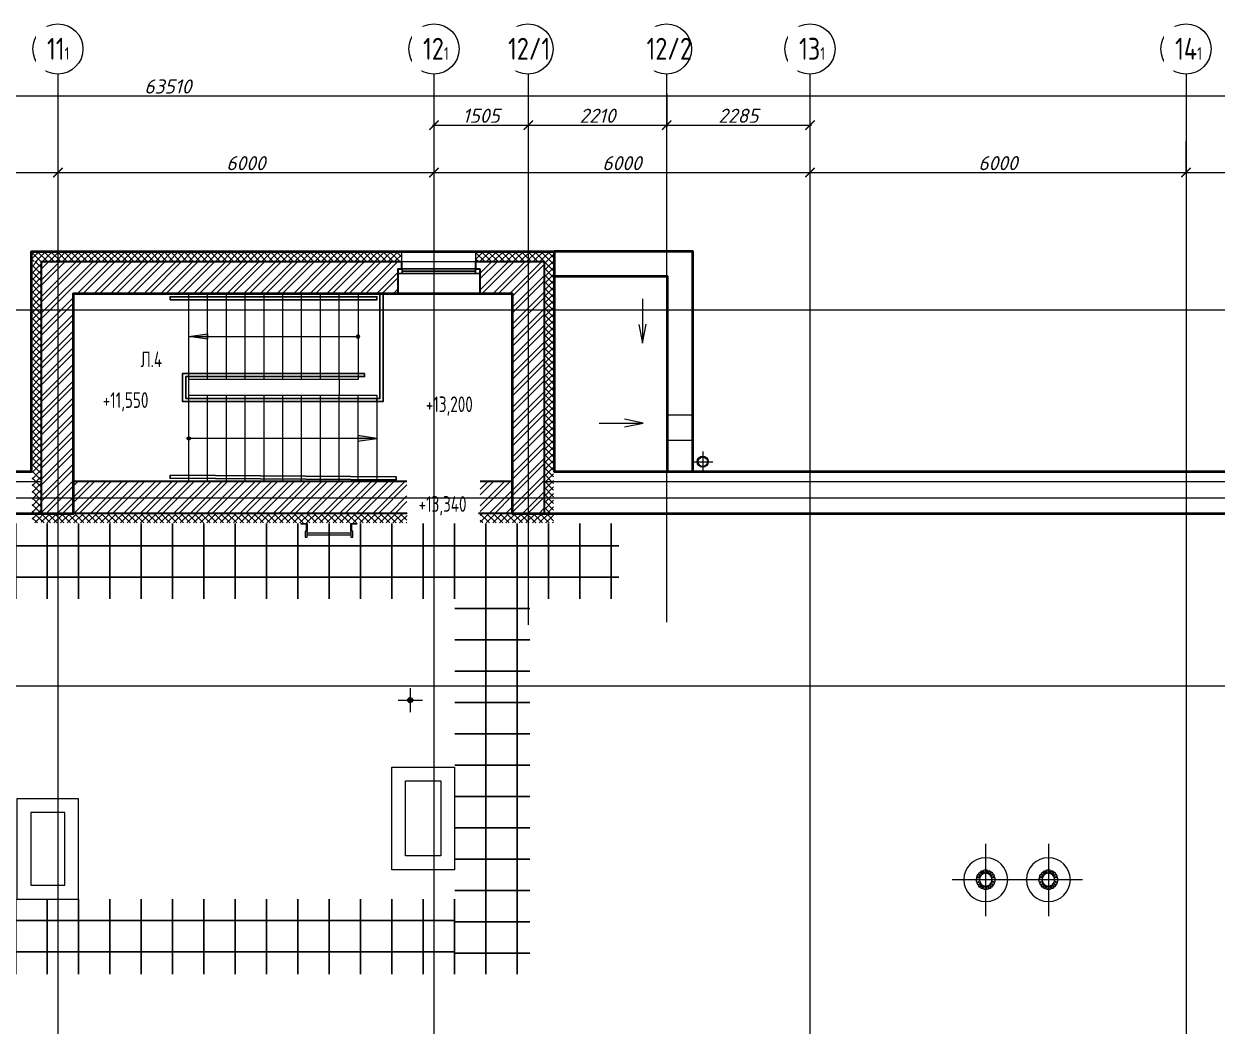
# Model space of a CAD drawing. Header units: millimetres. Extents: x -2 to 546, y 0 to 356.
# Drawn here: x 497.6 to 516.64, y 310.59 to 326.59 of the extents above; entities that cross this region are included whole.
import ezdxf
from ezdxf import colors
from ezdxf.entities.mleader import LeaderData, LeaderLine
from ezdxf.math import Vec2, Vec3

# ---------------------------------------------------------------- set-up
doc = ezdxf.new("R2010")
doc.units = ezdxf.units.MM
for name, pattern in [('ACAD_ISO02W100', [15, 12, -3]), ('CENTER', [2, 1.25, -0.25, 0.25, -0.25]), ('HIDDEN', [6, 4, -2])]:
    doc.linetypes.add(name, pattern=pattern)
for name, color, linetype, lineweight in [('!!!_АР_отделка', 92, 'Continuous', 13), ('18_АР_Водостоки', 7, 'Continuous', 18), ('_ВК-К1', 14, 'Continuous', 40), ('АР_Лестницы', 250, 'Continuous', 15), ('АР_Лестницы ограждение', 94, 'Continuous', 25), ('АР_Навесной фасад', 147, 'Continuous', 5), ('АР_Оси', 195, 'Continuous', 9), ('АР_Оси размеры', 164, 'Continuous', 9), ('АР_Отметки', 250, 'Continuous', 15), ('АР_Сущ Несущая стена', 216, 'Continuous', 30), ('АР_тонкая линия', 250, 'Continuous', 0), ('АР_Штриховка кирпич', 250, 'Continuous', 9), ('перекр 0.3', 181, 'Continuous', 30), ('Подвал', 250, 'Continuous', 30), ('пунктир', 251, 'Continuous', 13), ('Специальное оборудование', 7, 'Continuous', 9)]:
    doc.layers.add(name, color=color, linetype=linetype, lineweight=lineweight)
doc.layers.add('АР_Кровля дорожки', color=245, linetype='Continuous')
doc.layers.add('АР_новое окно', color=155, linetype='Continuous')
doc.styles.add('ISOCPEUR', font='isocpeur.ttf', dxfattribs={"width": 0.7})
doc.styles.add('ГОСТ 2.304', font='isocpeur.ttf', dxfattribs={"width": 0.7})
doc.styles.add('Мой', font='isocpeui.ttf')
doc.dimstyles.new('Размер в модели', dxfattribs={"dimscale": 0.5, "dimtxt": 0.45, "dimasz": 0.3, "dimexe": 0.05, "dimexo": 0.05, "dimgap": 0.07, "dimtad": 1, "dimdec": 0, "dimlfac": 1000, "dimzin": 1, "dimdsep": 46, "dimtxsty": 'Мой', "dimblk": 'ARCHTICK', "dimcen": 0, "dimdle": 0.05, "dimclrd": 7, "dimclre": 7, "dimclrt": 7, "dimadec": 7, "dimazin": 0, "dimtfac": 1, "dimtdec": 0, "dimtmove": 0, "dimatfit": 3, "dimfxl": 1, "dimfxlon": 1, "dimtolj": 1, "dimtzin": 9, "dimlwd": 13, "dimlwe": -1, "dimarcsym": 1})
pattern_1 = [(45, (279.5618, 191.4235), (-0.13258252, 0.13258252), []), (45, (279.65018, 191.4235), (-0.13258252, 0.13258252), [])]
pattern_2 = [(315, (146.65604, 191.4235), (0.053033009, 0.053033009), []), (45, (146.65604, 191.4235), (-0.053033009, 0.053033009), [])]
pattern_3 = [(90, (955.47023, 333.7557), (-0.5, 3e-17), []), (180, (955.47023, 333.7557), (0, -0.5), [])]

# ---------------------------------------------------------------- blocks, each defined once
blk = doc.blocks.new('_ArchTick')
at = {"color": 0, "linetype": 'ByBlock', "const_width": 0.15}
blk.add_lwpolyline([(-0.5, -0.5), (0.5, 0.5)], dxfattribs=at)
blk = doc.blocks.new('*D232')
at = {"layer": 'АР_Оси размеры', "color": 7, "ltscale": 100, "transparency": 16777216}
for p, q in [((495.142, 324.531), (495.142, 324.189)), ((498.142, 324.531), (498.142, 324.189))]:
    blk.add_line(p, q, dxfattribs=at)
at = {"layer": 'АР_Оси размеры', "color": 7, "lineweight": 13, "ltscale": 100, "transparency": 16777216}
blk.add_line((495.117, 324.214), (498.167, 324.214), dxfattribs=at)
at = {"layer": 'АР_Оси размеры', "color": 7, "linetype": 'ByBlock', "lineweight": 13, "transparency": 16777216, "xscale": 0.15, "yscale": 0.15, "zscale": 0.15, "rotation": 180}
blk.add_blockref('_ArchTick', (495.142, 324.214), dxfattribs=at)
at = {"layer": 'АР_Оси размеры', "color": 7, "linetype": 'ByBlock', "lineweight": 13, "transparency": 16777216, "xscale": 0.15, "yscale": 0.15, "zscale": 0.15}
blk.add_blockref('_ArchTick', (498.142, 324.214), dxfattribs=at)
at = {"layer": 'АР_Оси размеры', "color": 7, "transparency": 16777216, "insert": (496.642, 324.364), "char_height": 0.225, "attachment_point": 5, "style": 'Мой'}
blk.add_mtext('\\A1;3000', dxfattribs=at)
blk = doc.blocks.new('*D233')
at = {"layer": 'АР_Оси размеры', "color": 7, "ltscale": 100, "transparency": 16777216}
for p, q in [((498.142, 324.714), (498.142, 324.189)), ((504.142, 324.714), (504.142, 324.189))]:
    blk.add_line(p, q, dxfattribs=at)
at = {"layer": 'АР_Оси размеры', "color": 7, "lineweight": 13, "ltscale": 100, "transparency": 16777216}
blk.add_line((498.117, 324.214), (504.167, 324.214), dxfattribs=at)
at = {"layer": 'АР_Оси размеры', "color": 7, "linetype": 'ByBlock', "lineweight": 13, "transparency": 16777216, "xscale": 0.15, "yscale": 0.15, "zscale": 0.15, "rotation": 180}
blk.add_blockref('_ArchTick', (498.142, 324.214), dxfattribs=at)
at = {"layer": 'АР_Оси размеры', "color": 7, "linetype": 'ByBlock', "lineweight": 13, "transparency": 16777216, "xscale": 0.15, "yscale": 0.15, "zscale": 0.15}
blk.add_blockref('_ArchTick', (504.142, 324.214), dxfattribs=at)
at = {"layer": 'АР_Оси размеры', "color": 7, "transparency": 16777216, "insert": (501.142, 324.364), "char_height": 0.225, "attachment_point": 5, "style": 'Мой'}
blk.add_mtext('\\A1;6000', dxfattribs=at)
blk = doc.blocks.new('*D234')
at = {"layer": 'АР_Оси размеры', "color": 7, "ltscale": 100, "transparency": 16777216}
for p, q in [((504.142, 324.65), (504.142, 324.189)), ((510.142, 324.714), (510.142, 324.189))]:
    blk.add_line(p, q, dxfattribs=at)
at = {"layer": 'АР_Оси размеры', "color": 7, "lineweight": 13, "ltscale": 100, "transparency": 16777216}
blk.add_line((504.117, 324.214), (510.167, 324.214), dxfattribs=at)
at = {"layer": 'АР_Оси размеры', "color": 7, "linetype": 'ByBlock', "lineweight": 13, "transparency": 16777216, "xscale": 0.15, "yscale": 0.15, "zscale": 0.15, "rotation": 180}
blk.add_blockref('_ArchTick', (504.142, 324.214), dxfattribs=at)
at = {"layer": 'АР_Оси размеры', "color": 7, "linetype": 'ByBlock', "lineweight": 13, "transparency": 16777216, "xscale": 0.15, "yscale": 0.15, "zscale": 0.15}
blk.add_blockref('_ArchTick', (510.142, 324.214), dxfattribs=at)
at = {"layer": 'АР_Оси размеры', "color": 7, "transparency": 16777216, "insert": (507.142, 324.364), "char_height": 0.225, "attachment_point": 5, "style": 'Мой'}
blk.add_mtext('\\A1;6000', dxfattribs=at)
blk = doc.blocks.new('*D235')
at = {"layer": 'АР_Оси размеры', "color": 7, "ltscale": 100, "transparency": 16777216}
for p, q in [((510.142, 324.714), (510.142, 324.189)), ((516.142, 324.714), (516.142, 324.189))]:
    blk.add_line(p, q, dxfattribs=at)
at = {"layer": 'АР_Оси размеры', "color": 7, "lineweight": 13, "ltscale": 100, "transparency": 16777216}
blk.add_line((510.117, 324.214), (516.167, 324.214), dxfattribs=at)
at = {"layer": 'АР_Оси размеры', "color": 7, "linetype": 'ByBlock', "lineweight": 13, "transparency": 16777216, "xscale": 0.15, "yscale": 0.15, "zscale": 0.15, "rotation": 180}
blk.add_blockref('_ArchTick', (510.142, 324.214), dxfattribs=at)
at = {"layer": 'АР_Оси размеры', "color": 7, "linetype": 'ByBlock', "lineweight": 13, "transparency": 16777216, "xscale": 0.15, "yscale": 0.15, "zscale": 0.15}
blk.add_blockref('_ArchTick', (516.142, 324.214), dxfattribs=at)
at = {"layer": 'АР_Оси размеры', "color": 7, "transparency": 16777216, "insert": (513.142, 324.364), "char_height": 0.225, "attachment_point": 5, "style": 'Мой'}
blk.add_mtext('\\A1;6000', dxfattribs=at)
blk = doc.blocks.new('*D236')
at = {"layer": 'АР_Оси размеры', "color": 7, "ltscale": 100, "transparency": 16777216}
for p, q in [((516.142, 324.714), (516.142, 324.189)), ((522.142, 324.691), (522.142, 324.189))]:
    blk.add_line(p, q, dxfattribs=at)
at = {"layer": 'АР_Оси размеры', "color": 7, "lineweight": 13, "ltscale": 100, "transparency": 16777216}
blk.add_line((516.117, 324.214), (522.167, 324.214), dxfattribs=at)
at = {"layer": 'АР_Оси размеры', "color": 7, "linetype": 'ByBlock', "lineweight": 13, "transparency": 16777216, "xscale": 0.15, "yscale": 0.15, "zscale": 0.15, "rotation": 180}
blk.add_blockref('_ArchTick', (516.142, 324.214), dxfattribs=at)
at = {"layer": 'АР_Оси размеры', "color": 7, "linetype": 'ByBlock', "lineweight": 13, "transparency": 16777216, "xscale": 0.15, "yscale": 0.15, "zscale": 0.15}
blk.add_blockref('_ArchTick', (522.142, 324.214), dxfattribs=at)
at = {"layer": 'АР_Оси размеры', "color": 7, "transparency": 16777216, "insert": (519.142, 324.364), "char_height": 0.225, "attachment_point": 5, "style": 'Мой'}
blk.add_mtext('\\A1;6000', dxfattribs=at)
blk = doc.blocks.new('*D239')
at = {"layer": 'АР_Оси размеры', "color": 7, "lineweight": 13, "ltscale": 100, "transparency": 16777216}
blk.add_line((504.117, 324.97), (505.672, 324.97), dxfattribs=at)
at = {"layer": 'АР_Оси размеры', "color": 7, "ltscale": 100, "transparency": 16777216}
for p, q in [((504.142, 324.97), (504.142, 324.945)), ((505.647, 324.97), (505.647, 324.945))]:
    blk.add_line(p, q, dxfattribs=at)
at = {"layer": 'АР_Оси размеры', "color": 7, "linetype": 'ByBlock', "lineweight": 13, "transparency": 16777216, "xscale": 0.15, "yscale": 0.15, "zscale": 0.15, "rotation": 180}
blk.add_blockref('_ArchTick', (504.142, 324.97), dxfattribs=at)
at = {"layer": 'АР_Оси размеры', "color": 7, "linetype": 'ByBlock', "lineweight": 13, "transparency": 16777216, "xscale": 0.15, "yscale": 0.15, "zscale": 0.15}
blk.add_blockref('_ArchTick', (505.647, 324.97), dxfattribs=at)
at = {"layer": 'АР_Оси размеры', "color": 7, "transparency": 16777216, "insert": (504.895, 325.12), "char_height": 0.225, "attachment_point": 5, "style": 'Мой'}
blk.add_mtext('\\A1;1505', dxfattribs=at)
blk = doc.blocks.new('*D240')
at = {"layer": 'АР_Оси размеры', "color": 7, "ltscale": 100, "transparency": 16777216}
for p, q in [((507.857, 325.47), (507.857, 324.945)), ((505.647, 324.97), (505.647, 324.945))]:
    blk.add_line(p, q, dxfattribs=at)
at = {"layer": 'АР_Оси размеры', "color": 7, "lineweight": 13, "ltscale": 100, "transparency": 16777216}
blk.add_line((505.622, 324.97), (507.882, 324.97), dxfattribs=at)
at = {"layer": 'АР_Оси размеры', "color": 7, "linetype": 'ByBlock', "lineweight": 13, "transparency": 16777216, "xscale": 0.15, "yscale": 0.15, "zscale": 0.15, "rotation": 180}
blk.add_blockref('_ArchTick', (505.647, 324.97), dxfattribs=at)
at = {"layer": 'АР_Оси размеры', "color": 7, "linetype": 'ByBlock', "lineweight": 13, "transparency": 16777216, "xscale": 0.15, "yscale": 0.15, "zscale": 0.15}
blk.add_blockref('_ArchTick', (507.857, 324.97), dxfattribs=at)
at = {"layer": 'АР_Оси размеры', "color": 7, "transparency": 16777216, "insert": (506.752, 325.12), "char_height": 0.225, "attachment_point": 5, "style": 'Мой'}
blk.add_mtext('\\A1;2210', dxfattribs=at)
blk = doc.blocks.new('*D241')
at = {"layer": 'АР_Оси размеры', "color": 7, "ltscale": 100, "transparency": 16777216}
for p, q in [((507.857, 325.47), (507.857, 324.945)), ((510.142, 325.303), (510.142, 324.945))]:
    blk.add_line(p, q, dxfattribs=at)
at = {"layer": 'АР_Оси размеры', "color": 7, "lineweight": 13, "ltscale": 100, "transparency": 16777216}
blk.add_line((507.832, 324.97), (510.167, 324.97), dxfattribs=at)
at = {"layer": 'АР_Оси размеры', "color": 7, "linetype": 'ByBlock', "lineweight": 13, "transparency": 16777216, "xscale": 0.15, "yscale": 0.15, "zscale": 0.15, "rotation": 180}
blk.add_blockref('_ArchTick', (507.857, 324.97), dxfattribs=at)
at = {"layer": 'АР_Оси размеры', "color": 7, "linetype": 'ByBlock', "lineweight": 13, "transparency": 16777216, "xscale": 0.15, "yscale": 0.15, "zscale": 0.15}
blk.add_blockref('_ArchTick', (510.142, 324.97), dxfattribs=at)
at = {"layer": 'АР_Оси размеры', "color": 7, "transparency": 16777216, "insert": (509, 325.12), "char_height": 0.225, "attachment_point": 5, "style": 'Мой'}
blk.add_mtext('\\A1;2285', dxfattribs=at)
blk = doc.blocks.new('*D243')
at = {"layer": 'АР_Оси размеры', "color": 7, "lineweight": 13, "ltscale": 100, "transparency": 16777216}
blk.add_line((468.117, 325.437), (531.677, 325.437), dxfattribs=at)
at = {"layer": 'АР_Оси размеры', "color": 7, "ltscale": 100, "transparency": 16777216}
for p, q in [((468.142, 325.462), (468.142, 325.462)), ((531.652, 325.462), (531.652, 325.462))]:
    blk.add_line(p, q, dxfattribs=at)
at = {"layer": 'АР_Оси размеры', "color": 7, "linetype": 'ByBlock', "lineweight": 13, "transparency": 16777216, "xscale": 0.15, "yscale": 0.15, "zscale": 0.15, "rotation": 180}
blk.add_blockref('_ArchTick', (468.142, 325.437), dxfattribs=at)
at = {"layer": 'АР_Оси размеры', "color": 7, "linetype": 'ByBlock', "lineweight": 13, "transparency": 16777216, "xscale": 0.15, "yscale": 0.15, "zscale": 0.15}
blk.add_blockref('_ArchTick', (531.652, 325.437), dxfattribs=at)
at = {"layer": 'АР_Оси размеры', "color": 7, "transparency": 16777216, "insert": (499.897, 325.587), "char_height": 0.225, "attachment_point": 5, "style": 'Мой'}
blk.add_mtext('\\A1;63510', dxfattribs=at)
blk = doc.blocks.new('*D399')
at = {"layer": 'АР_Оси размеры', "color": 7, "ltscale": 100, "transparency": 16777216}
for p, q in [((504.142, 324.65), (504.142, 324.189)), ((510.142, 324.714), (510.142, 324.189))]:
    blk.add_line(p, q, dxfattribs=at)
at = {"layer": 'АР_Оси размеры', "color": 7, "lineweight": 13, "ltscale": 100, "transparency": 16777216}
blk.add_line((504.117, 324.214), (510.167, 324.214), dxfattribs=at)
at = {"layer": 'АР_Оси размеры', "color": 7, "linetype": 'ByBlock', "lineweight": 13, "transparency": 16777216, "xscale": 0.15, "yscale": 0.15, "zscale": 0.15, "rotation": 180}
blk.add_blockref('_ArchTick', (504.142, 324.214), dxfattribs=at)
at = {"layer": 'АР_Оси размеры', "color": 7, "linetype": 'ByBlock', "lineweight": 13, "transparency": 16777216, "xscale": 0.15, "yscale": 0.15, "zscale": 0.15}
blk.add_blockref('_ArchTick', (510.142, 324.214), dxfattribs=at)
at = {"layer": 'АР_Оси размеры', "color": 7, "transparency": 16777216, "insert": (507.142, 324.364), "char_height": 0.225, "attachment_point": 5, "style": 'Мой'}
blk.add_mtext('\\A1;6000', dxfattribs=at)
blk = doc.blocks.new('*D400')
at = {"layer": 'АР_Оси размеры', "color": 7, "ltscale": 100, "transparency": 16777216}
for p, q in [((510.142, 324.714), (510.142, 324.189)), ((516.142, 324.714), (516.142, 324.189))]:
    blk.add_line(p, q, dxfattribs=at)
at = {"layer": 'АР_Оси размеры', "color": 7, "lineweight": 13, "ltscale": 100, "transparency": 16777216}
blk.add_line((510.117, 324.214), (516.167, 324.214), dxfattribs=at)
at = {"layer": 'АР_Оси размеры', "color": 7, "linetype": 'ByBlock', "lineweight": 13, "transparency": 16777216, "xscale": 0.15, "yscale": 0.15, "zscale": 0.15, "rotation": 180}
blk.add_blockref('_ArchTick', (510.142, 324.214), dxfattribs=at)
at = {"layer": 'АР_Оси размеры', "color": 7, "linetype": 'ByBlock', "lineweight": 13, "transparency": 16777216, "xscale": 0.15, "yscale": 0.15, "zscale": 0.15}
blk.add_blockref('_ArchTick', (516.142, 324.214), dxfattribs=at)
at = {"layer": 'АР_Оси размеры', "color": 7, "transparency": 16777216, "insert": (513.142, 324.364), "char_height": 0.225, "attachment_point": 5, "style": 'Мой'}
blk.add_mtext('\\A1;6000', dxfattribs=at)
blk = doc.blocks.new('*U9')
h = blk.add_hatch(color=256)
h.dxf.hatch_style = 1
edge = h.paths.add_edge_path()
edge.add_arc((0, 0), 27.6, 359.64, 719.64)
h = blk.add_hatch(color=256)
h.dxf.hatch_style = 1
h.paths.add_polyline_path([(2400, -44), (2400, 44), (2700, 0)])
blk.add_line((2700, 0), (0, 0))
blk.add_lwpolyline([(2400, 44), (2400, -44), (2700, 0), (2400, 44)])
blk.add_circle((0, 0), 27.6)
blk = doc.blocks.new('*U129')
h = blk.add_hatch(color=256)
h.dxf.hatch_style = 1
edge = h.paths.add_edge_path()
edge.add_arc((0, 0), 27.6, 359.64, 719.64)
h = blk.add_hatch(color=256)
h.dxf.hatch_style = 1
h.paths.add_polyline_path([(2698, -44), (2698, 44), (2998, 0)])
blk.add_line((2998, 0), (0, 0))
blk.add_lwpolyline([(2698, 44), (2698, -44), (2998, 0), (2698, 44)])
blk.add_circle((0, 0), 27.6)
blk = doc.blocks.new('_DotSmall')
at = {"color": 0, "linetype": 'ByBlock', "const_width": 0.5}
blk.add_lwpolyline([(-0.0625, 0, 1), (0.0625, 0, 1)], format="xyb", close=True, dxfattribs=at)
blk = doc.blocks.new('A$C1f3596d3')
at = {"layer": 'АР_тонкая линия', "ltscale": 100}
for p, q in [((-705, -134), (0, -134)), ((0, -134), (-301, -72)), ((-298, -190), (0, -134))]:
    blk.add_line(p, q, dxfattribs=at)
blk = doc.blocks.new('A$C28161c4d')
at = {"layer": 'АР_тонкая линия', "ltscale": 100}
for p, q in [((538, 158), (237, 221)), ((-167, 158), (538, 158)), ((240, 98), (538, 158))]:
    blk.add_line(p, q, dxfattribs=at)
blk = doc.blocks.new('A$Cbcf6c787')
at = {"layer": '18_АР_Водостоки'}
for p, q in [((-162, 0), (162, 0)), ((0, 162), (0, -162))]:
    blk.add_line(p, q, dxfattribs=at)
for radius in [88.3, 75]:
    blk.add_circle((0, 0), radius, dxfattribs=at)
blk = doc.blocks.new('LADDER_12760 - LADDER_12760-5164013-3_1 этаж')
at = {"layer": 'Специальное оборудование'}
for p, q in [((25, 95), (-50, 95)), ((-50, 95), (-50, 88)), ((-50, 88), (18, 88)), ((0, 0), (25, 0)), ((0, -76.2), (0, 0)), ((18, 88), (18, 0)), ((25, 0), (25, 95)), ((25, 0), (25, -76.2)), ((575, 95), (575, 0)), ((650, 95), (575, 95)), ((575, 0), (600, 0)), ((575, -76.2), (575, 0)), ((582, 0), (582, 88)), ((582, 88), (650, 88)), ((600, 0), (600, -76.2)), ((650, 88), (650, 95)), ((25, -76.2), (0, -76.2)), ((25, -25.4), (575, -25.4)), ((575, -45.4), (25, -45.4)), ((600, -76.2), (575, -76.2))]:
    blk.add_line(p, q, dxfattribs=at)
blk = doc.blocks.new('*U32')
at = {"layer": 'АР_новое окно', "lineweight": 20}
for p, q in [((0, 1310), (-70, 1310)), ((0, 0), (-70, 0))]:
    blk.add_line(p, q, dxfattribs=at)
at = {"layer": 'АР_новое окно'}
for p, q in [((-70, 1310), (-70, 0)), ((-70, 0), (-70, 1310)), ((0, 1240), (-70, 1240)), ((-35, 1240), (-35, 70)), ((0, 1310), (0, 0)), ((0, 70), (-70, 70))]:
    blk.add_line(p, q, dxfattribs=at)
blk = doc.blocks.new('A$C357e6c43')
at = {"layer": 'перекр 0.3', "color": 3, "lineweight": 18, "flags": 128}
for points in [[(-152, 9), (-132, 9), (-112, 9)], [(-108, 31), (-127, 37), (-146, 44)], [(-142, 56), (-123, 49), (-104, 43)], [(-93, 63), (-109, 74), (-126, 86)], [(-118, 96), (-102, 85), (-86, 73)], [(-70, 88), (-82, 104), (-93, 120)], [(-83, 128), (-71, 112), (-59, 95)], [(-40, 105), (-46, 124), (-52, 143)], [(-40, 147), (-34, 128), (-28, 109)], [(-6, 112), (-6, 132), (-6, 152)], [(6, 152), (6, 132), (6, 112)], [(28, 109), (34, 128), (40, 147)], [(52, 143), (46, 124), (40, 105)], [(59, 95), (71, 112), (83, 128)], [(93, 120), (82, 104), (70, 88)], [(86, 73), (102, 85), (118, 96)], [(126, 86), (109, 74), (93, 63)], [(104, 43), (123, 49), (142, 56)], [(146, 44), (127, 37), (108, 31)], [(112, 9), (132, 9), (152, 9)], [(-112, -4), (-132, -4), (-152, -4)], [(-147, -38), (-128, -32), (-109, -26)], [(-106, -38), (-125, -44), (-144, -51)], [(-128, -82), (-112, -71), (-96, -59)], [(-88, -69), (-105, -81), (-121, -93)], [(-96, -118), (-84, -102), (-72, -86)], [(-62, -94), (-74, -110), (-86, -126)], [(-54, -143), (-48, -124), (-42, -104)], [(-29, -108), (-36, -128), (-42, -147)], [(-6, -152), (-6, -132), (-6, -112)], [(6, -112), (6, -132), (6, -152)], [(42, -147), (36, -128), (29, -108)], [(42, -104), (48, -124), (54, -143)], [(86, -126), (74, -110), (62, -94)], [(72, -86), (84, -102), (96, -118)], [(121, -93), (105, -81), (88, -69)], [(96, -59), (112, -71), (128, -82)], [(144, -51), (125, -44), (106, -38)], [(109, -26), (128, -32), (147, -38)], [(152, -4), (132, -4), (112, -4)]]:
    blk.add_lwpolyline(points, dxfattribs=at)
at = {"layer": 'перекр 0.3', "color": 3, "lineweight": 18}
for radius, start, end in [(350, 0, 180), (350, 180, 0), (152, 163.3962, 176.5684), (152, 145.5443, 158.6195), (152, 127.775, 140.7677), (112, 175.3454, 180), (112, 180, 181.8238), (112, 157.4148, 163.893), (102, 0, 180), (102, 180, 0), (112, 139.6161, 146.0938), (152, 110.0657, 122.9987), (112, 121.9295, 128.4067), (152, 92.388, 105.2896), (112, 104.3243, 110.801), (112, 86.7618, 93.2382), (152, 74.7104, 87.612), (112, 69.199, 75.6757), (152, 57.0013, 69.9343), (112, 51.5933, 58.0705), (112, 33.9062, 40.3839), (152, 39.2323, 52.225), (112, 16.107, 22.5852), (112, 0, 4.6546), (112, 358.1762, 0), (152, 21.3805, 34.4557), (152, 3.4316, 16.6038), (152, 181.3452, 194.6195), (152, 199.3962, 212.7677), (152, 217.5443, 230.9987), (112, 193.4148, 199.893), (112, 211.6161, 218.0938), (152, 235.775, 249.2896), (112, 229.9295, 236.4067), (112, 248.3243, 254.801), (152, 254.0657, 267.612), (112, 266.7618, 273.2382), (152, 272.388, 285.9343), (112, 285.199, 291.6757), (152, 290.7104, 304.225), (112, 303.5933, 310.0705), (112, 321.9062, 328.3839), (152, 309.0013, 322.4557), (112, 340.107, 346.5852), (152, 327.2323, 340.6038), (152, 345.3805, 358.6548)]:
    blk.add_arc((0, 0), radius, start, end, dxfattribs=at)
blk = doc.blocks.new('A$C8cebf7a6')
at = {"layer": 'АР_тонкая линия', "ltscale": 500}
for p in [(25453, 25919), (26453, 25919)]:
    blk.add_blockref('A$C357e6c43', p, dxfattribs=at)
blk = doc.blocks.new('A$C8068bb3d')
at = {"layer": 'АР_Оси', "linetype": 'CENTER', "ltscale": 1000}
for p, q in [((0, -576), (0, 576)), ((537, 0), (-537, 0))]:
    blk.add_line(p, q, dxfattribs=at)
blk = doc.blocks.new('A$C6552fe61')
at = {"layer": '_ВК-К1', "color": 18, "lineweight": 9, "ltscale": 100, "true_color": 0x000000}
for p, q in [((0, 192), (0, -192)), ((-195, 0), (195, 0))]:
    blk.add_line(p, q, dxfattribs=at)
blk = doc.blocks.new('прпр')
at = {"layer": '!!!_АР_отделка', "true_color": 0x000000}
h = blk.add_hatch(dxfattribs=at)
h.set_pattern_fill('ANSI37', color=18, scale=0.6, angle=270)
h.set_pattern_definition([(315, (-935698.32728, 8363705.61168), (0.053033008589, 0.053033008589), []), (45, (-935698.32728, 8363705.61168), (-0.053033008589, 0.053033008589), [])])
h.paths.add_polyline_path([(497.73, 322.9452), (503.6308, 322.9497), (503.6308, 322.7987), (497.73, 322.7942)])
h = blk.add_hatch(dxfattribs=at)
h.set_pattern_fill('ANSI37', color=18, scale=0.6, angle=270)
h.set_pattern_definition([(315, (-935690.44623, 8363705.450635), (0.053033008589, 0.053033008589), []), (45, (-935690.44623, 8363705.450635), (-0.053033008589, 0.053033008589), [])])
h.paths.add_polyline_path([(506.0521, 322.9452), (506.0521, 318.774), (505.9021, 318.774), (505.9021, 322.7931), (504.8108, 322.7931), (504.8108, 322.9452)])
h = blk.add_hatch(dxfattribs=at)
h.set_pattern_fill('ANSI37', color=18, scale=0.6, angle=270)
h.set_pattern_definition([(315, (-935698.62728, 8363705.61168), (0.053033008589, 0.053033008589), []), (45, (-935698.62728, 8363705.61168), (-0.053033008589, 0.053033008589), [])])
h.paths.add_polyline_path([(497.8811, 322.7949), (497.8811, 318.6231), (497.73, 318.6231), (497.73, 322.7949)])
h = blk.add_hatch(dxfattribs=at)
h.set_pattern_fill('ANSI37', color=18, scale=0.6, angle=270)
h.set_pattern_definition(pattern_2)
h.paths.add_polyline_path([(497.8775, 318.6231), (497.8788, 318.7742), (503.7127, 318.7742), (503.7115, 318.6231)])
h = blk.add_hatch(dxfattribs=at)
h.set_pattern_fill('ANSI37', color=18, scale=0.6, angle=270)
h.set_pattern_definition(pattern_2)
h.paths.add_polyline_path([(504.8794, 318.6231), (504.8794, 318.7742), (506.0521, 318.7742), (506.0521, 318.6231)])
at = {"layer": 'АР_Кровля дорожки', "ltscale": 120, "true_color": 0x636466}
h = blk.add_hatch(dxfattribs=at)
h.set_pattern_fill('ANSI37', color=251, scale=4, angle=45, double=1)
h.set_pattern_definition(pattern_3)
h.paths.add_polyline_path([(496.84, 317.4115), (496.8413, 318.6131), (507.0942, 318.6131), (507.0929, 317.4115)])
h = blk.add_hatch(dxfattribs=at)
h.set_pattern_fill('ANSI37', color=251, scale=4, angle=45, double=1)
h.set_pattern_definition(pattern_3)
h.paths.add_polyline_path([(505.6707, 311.4247), (504.473, 311.425), (504.473, 317.5767), (505.6707, 317.5763)])
h = blk.add_hatch(dxfattribs=at)
h.set_pattern_fill('ANSI37', color=251, scale=4, angle=45, double=1)
h.set_pattern_definition([(90, (955.47023, 333.7764), (-0.5, 3e-17), []), (180, (955.47023, 333.7764), (0, -0.5), [])])
h.paths.add_polyline_path([(490.755, 311.4242), (490.7554, 312.6219), (504.4732, 312.6219), (504.4729, 311.4242)])
at = {"layer": 'АР_Штриховка кирпич', "ltscale": 100}
h = blk.add_hatch(dxfattribs=at)
h.set_pattern_fill('ANSI32', color=256, scale=0.5)
h.set_pattern_definition(pattern_1)
h.paths.add_polyline_path([(503.5661, 322.7942), (497.8811, 322.7942), (497.8811, 318.7742), (503.7121, 318.7742), (503.7121, 319.2842), (504.8794, 319.2842), (504.8794, 318.7742), (505.3909, 318.7742), (505.3911, 319.2842), (498.3911, 319.2842), (498.3911, 322.2842), (503.5661, 322.2842)])
h = blk.add_hatch(dxfattribs=at)
h.set_pattern_fill('ANSI32', color=256, scale=0.5)
h.set_pattern_definition(pattern_1)
h.paths.add_polyline_path([(505.3911, 318.7742), (505.3911, 322.2842), (504.8758, 322.2842), (504.8758, 322.7942), (505.9011, 322.7942), (505.9011, 318.7742)])
at = {"layer": '_ВК-К1', "color": 18, "lineweight": 9, "ltscale": 100, "true_color": 0x000000}
for p, q in [((503.765, 315.9079), (503.765, 315.6829)), ((503.6631, 315.7954), (503.867, 315.7954))]:
    blk.add_line(p, q, dxfattribs=at)
at = {"layer": '_ВК-К1', "color": 18, "lineweight": 40, "ltscale": 100, "true_color": 0x000000}
blk.add_circle((503.765, 315.7954), 0.03, dxfattribs=at)
at = {"layer": 'АР_Лестницы', "color": 18, "ltscale": 100, "true_color": 0x000000}
for p, q in [((500.5311, 320.9092), (500.5311, 322.2842)), ((500.8311, 320.9092), (500.8311, 322.2842)), ((501.1311, 320.9092), (501.1311, 322.2842)), ((501.4311, 320.9092), (501.4311, 322.2842)), ((501.7311, 320.9092), (501.7311, 322.2842)), ((502.0311, 320.9092), (502.0311, 322.2842)), ((502.3311, 320.9092), (502.3311, 322.2842)), ((502.6311, 320.9092), (502.6311, 322.2842)), ((500.2311, 320.5342), (500.2311, 321.0342)), ((502.6311, 320.9092), (502.6311, 320.6592)), ((500.5311, 319.2842), (500.5311, 320.6592)), ((500.8311, 319.2842), (500.8311, 320.6592)), ((501.1311, 319.2842), (501.1311, 320.6592)), ((501.4311, 319.2842), (501.4311, 320.6592)), ((501.7311, 319.2842), (501.7311, 320.6592)), ((502.0311, 319.2842), (502.0311, 320.6592)), ((502.3311, 319.2842), (502.3311, 320.6592)), ((502.6311, 319.2842), (502.6311, 320.6592)), ((502.9311, 320.5342), (502.9311, 320.6592)), ((502.9311, 319.2842), (502.9311, 320.5342))]:
    blk.add_line(p, q, dxfattribs=at)
at = {"layer": 'АР_Лестницы', "ltscale": 100}
blk.add_lwpolyline([(500.2311, 322.2842), (502.9311, 322.2842), (502.9311, 320.9092), (500.2311, 320.9092)], close=True, dxfattribs=at)
at = {"layer": 'АР_Лестницы', "color": 18, "ltscale": 100, "true_color": 0x000000}
for points in [[(500.2311, 322.2842), (502.9311, 322.2842), (502.9311, 320.9092), (500.2311, 320.9092)], [(500.2311, 320.6592), (503.2311, 320.6592), (503.2311, 319.2842), (500.2311, 319.2842)]]:
    blk.add_lwpolyline(points, close=True, dxfattribs=at)
at = {"layer": 'АР_Лестницы ограждение', "color": 18, "ltscale": 100, "true_color": 0x000000}
for points in [[(499.9324, 322.1842), (503.2311, 322.1842), (503.2311, 322.2335), (499.9324, 322.2335)], [(499.9324, 319.3842), (503.5393, 319.3595), (503.5393, 319.3102), (499.9324, 319.3348)]]:
    blk.add_lwpolyline(points, close=True, dxfattribs=at)
for points in [[(503.2312, 322.2842), (503.3315, 322.2842), (503.3314, 320.5598), (503.2311, 320.5598)], [(503.2311, 322.2842), (503.2814, 322.2842), (503.2814, 320.6092), (503.2311, 320.6092)], [(500.2311, 321.0088), (500.1308, 321.0088), (500.1308, 320.5599), (500.2311, 320.5599)], [(500.2311, 320.9595), (500.1808, 320.9595), (500.1808, 320.6089), (500.2355, 320.6089)], [(503.0365, 321.0095), (503.0365, 320.9595), (500.2311, 320.9595)], [(500.2311, 321.0088), (503.0365, 321.0088)], [(503.2311, 320.6098), (503.2311, 320.5598), (500.2311, 320.5599)], [(500.2311, 320.6092), (503.2311, 320.6098)]]:
    blk.add_lwpolyline(points, dxfattribs=at)
at = {"layer": 'АР_Навесной фасад', "color": 18, "lineweight": 40, "ltscale": 100, "true_color": 0x000000}
for points in [[(479.7211, 322.4442), (489.5611, 322.4442), (489.5611, 319.4442), (497.7211, 319.4442), (497.7211, 322.9542), (506.0616, 322.9542), (506.0611, 319.4442), (532.0711, 319.4442), (532.0711, 309.6042), (528.5611, 309.6042), (528.5611, 306.4742), (499.0204, 306.4742), (499.0204, 306.3342, -0.1768281), (496.2505, 300.1328, -0.1882125), (489.701, 297.1394), (489.561, 297.1394), (489.561, 293.9592), (492.691, 293.9592), (492.691, 291.0292), (495.8111, 291.0292), (495.8111, 282.6892)], [(490.0761, 318.7742), (498.3911, 318.7742), (498.3911, 322.2842), (505.3914, 322.2842), (505.3908, 318.774), (531.4011, 318.774), (531.4011, 310.2742), (527.8911, 310.2742), (527.8911, 307.2742), (498.3761, 307.2742), (498.3761, 306.3342, -0.1713588), (495.8447, 300.6717, -0.1904546), (489.6493, 297.7929), (488.891, 297.7929), (488.891, 293.2892), (492.021, 293.2892), (492.021, 290.3592), (492.901, 290.3592)]]:
    blk.add_lwpolyline(points, format="xyb", dxfattribs=at)
at = {"layer": 'АР_Навесной фасад', "color": 18, "ltscale": 100, "true_color": 0x000000}
for points in [[(503.6308, 322.7942), (503.6308, 322.9542)], [(504.8108, 322.7942), (504.8108, 322.9542)]]:
    blk.add_lwpolyline(points, dxfattribs=at)
at = {"layer": 'АР_Навесной фасад', "color": 18, "lineweight": 40, "ltscale": 100, "true_color": 0x000000}
for points in [[(506.0611, 319.4442), (508.2711, 319.4442), (508.2711, 322.9542), (506.0616, 322.9542)], [(506.0609, 319.4442), (507.8711, 319.4441), (507.8711, 322.5542), (506.0613, 322.5542)]]:
    blk.add_lwpolyline(points, close=True, dxfattribs=at)
at = {"layer": 'АР_новое окно'}
blk.add_line((503.5658, 322.2842), (504.8758, 322.2842), dxfattribs=at)
at = {"layer": 'АР_Оси', "linetype": 'CENTER', "ltscale": 1000}
for p, q in [((498.1423, 325.7866), (498.1423, 270.0543)), ((504.1423, 325.7866), (504.1423, 270.0543)), ((505.6473, 325.7866), (505.6473, 316.9991)), ((507.8573, 317.0405), (507.8573, 325.7852)), ((510.1423, 325.7866), (510.1423, 270.0543)), ((516.1423, 325.7866), (516.1423, 270.0543)), ((462.0087, 322.0242), (545.1871, 322.0242)), ((462.0087, 319.0242), (545.1871, 319.0242)), ((462.0087, 316.0242), (545.1871, 316.0242))]:
    blk.add_line(p, q, dxfattribs=at)
at = {"layer": 'АР_Оси', "ltscale": 0.5}
for centre in [(498.1423, 326.1866), (504.1423, 326.1866), (505.6423, 326.1866), (507.8523, 326.1866), (510.1423, 326.1866), (516.1423, 326.1866)]:
    blk.add_circle(centre, 0.4, dxfattribs=at)
at = {"layer": 'АР_Сущ Несущая стена', "color": 7, "ltscale": 100}
for p, q in [((503.6308, 322.6753), (503.6308, 322.7942)), ((504.8108, 322.6753), (504.8108, 322.7942)), ((503.5658, 322.6753), (503.5658, 322.2842)), ((503.5658, 322.6753), (503.6308, 322.6753)), ((504.8108, 322.6753), (504.8758, 322.6753)), ((504.8758, 322.6753), (504.8758, 322.2842))]:
    blk.add_line(p, q, dxfattribs=at)
at = {"layer": 'АР_Сущ Несущая стена', "color": 7, "lineweight": 15, "ltscale": 100}
blk.add_line((503.5658, 322.6753), (504.8758, 322.6753), dxfattribs=at)
at = {"layer": 'АР_Сущ Несущая стена', "color": 7, "ltscale": 100}
for points in [[(503.7121, 318.7742), (497.8811, 318.7742), (497.8811, 322.7942), (503.6308, 322.7942)], [(504.8108, 322.7942), (505.9011, 322.7942), (505.9011, 318.7742), (504.8555, 318.7742)], [(498.3911, 322.2842), (503.5658, 322.2842)], [(503.7121, 319.2842), (498.3911, 319.2842), (498.3911, 322.2842)], [(504.8758, 322.2842), (505.3911, 322.2842), (505.3911, 319.2842), (504.8794, 319.2842)]]:
    blk.add_lwpolyline(points, dxfattribs=at)
at = {"layer": 'перекр 0.3', "color": 7, "linetype": 'HIDDEN', "lineweight": 5, "ltscale": 50}
for points in [[(507.8711, 319.9446), (508.2711, 319.9446), (508.2711, 320.3424), (507.8711, 320.3424)], [(503.4705, 314.7253), (504.4711, 314.7253), (504.4711, 313.0891), (503.4705, 313.0891)], [(503.6905, 314.5053), (504.2511, 314.5053), (504.2511, 313.3091), (503.6905, 313.3091)], [(497.4893, 312.6217), (498.4711, 312.6217), (498.4711, 314.222), (497.4889, 314.222)], [(497.7092, 312.8417), (498.2511, 312.8417), (498.2511, 314.002), (497.7089, 314.002)]]:
    blk.add_lwpolyline(points, close=True, dxfattribs=at)
at = {"layer": 'пунктир', "color": 2, "linetype": 'ACAD_ISO02W100', "ltscale": 50}
blk.add_lwpolyline([(473.821, 273.4692), (473.821, 297.7642), (467.8811, 297.7642), (467.8811, 310.2842), (471.3909, 310.2842), (471.3909, 310.5842, -0.2153269), (473.9355, 316.2191, -0.1501518), (479.5912, 318.7744), (479.8811, 318.7744), (479.8811, 322.2842), (489.4011, 322.2842), (489.4011, 319.2842), (497.8811, 319.2842), (497.8811, 322.7942), (505.9016, 322.7942), (505.9011, 319.2842), (531.9111, 319.2842)], format="xyb", dxfattribs=at)
at = {"layer": 'АР_Лестницы', "ltscale": 100, "yscale": 0.001, "zscale": 0.001}
for name, p, xscale in [('*U9', (502.9311, 321.5967), -0.001), ('*U129', (500.2311, 319.9717), 0.001)]:
    blk.add_blockref(name, p, dxfattribs=dict(at, xscale=xscale))
at = {"layer": 'АР_новое окно', "xscale": -0.001, "yscale": 0.001, "zscale": 0.001, "rotation": 89.99999999999993}
blk.add_blockref('*U32', (504.8758, 322.6053), dxfattribs=at)
at = {"layer": 'АР_тонкая линия', "ltscale": 100, "xscale": 0.001, "yscale": 0.001, "zscale": 0.001, "rotation": 269.9999999999999}
blk.add_blockref('A$C1f3596d3', (507.6027, 321.4916), dxfattribs=at)
at = {"layer": 'АР_тонкая линия', "ltscale": 100, "xscale": 0.001, "yscale": 0.001, "zscale": 0.001}
for name, p in [('A$C28161c4d', (506.9438, 320.0592)), ('A$Cbcf6c787', (508.4316, 319.5994))]:
    blk.add_blockref(name, p, dxfattribs=at)
at = {"layer": 'Подвал', "lineweight": 13, "ltscale": 500, "xscale": 0.001, "yscale": 0.001, "zscale": 0.001}
for name, p in [('A$C6552fe61', (503.765, 315.7954)), ('A$C8068bb3d', (512.947, 312.9254)), ('A$C8068bb3d', (513.9521, 312.9254)), ('A$C8cebf7a6', (487.4939, 287.0112))]:
    blk.add_blockref(name, p, dxfattribs=at)
at = {"layer": 'Специальное оборудование', "xscale": -0.0012705, "yscale": 0.0012705, "zscale": 0.0012705}
blk.add_blockref('LADDER_12760 - LADDER_12760-5164013-3_1 этаж', (502.8493, 318.4924), dxfattribs=at)
at = {"layer": 'АР_Оси размеры', "ltscale": 100}
for base, p1, p2, picture, middle in [((531.6523, 325.4366), (468.1423, 325.4366), (531.6523, 325.4366), '*D243', (499.8973, 325.5868)), ((504.1423, 324.2143), (498.1423, 325.343), (504.1423, 325.4625), '*D233', (501.1423, 324.3644)), ((507.8573, 324.9701), (505.6473, 324.9895), (507.8573, 325.5111), '*D240', (506.7523, 325.1203)), ((510.1423, 324.9701), (507.8573, 325.5111), (510.1423, 325.3276), '*D241', (508.9998, 325.1203)), ((505.6473, 324.9701), (504.1423, 324.9895), (505.6473, 324.9895), '*D239', (504.8948, 325.1203)), ((510.1423, 324.2143), (504.1423, 324.6755), (510.1423, 324.7499), '*D234', (507.1423, 324.3644)), ((510.1423, 324.2143), (504.1423, 324.6755), (510.1423, 324.7499), '*D399', (507.1423, 324.3644)), ((516.1423, 324.2143), (510.1423, 324.7499), (516.1423, 324.7869), '*D235', (513.1423, 324.3644)), ((516.1423, 324.2143), (510.1423, 324.7499), (516.1423, 324.7869), '*D400', (513.1423, 324.3644)), ((522.1423, 324.2143), (516.1423, 324.7869), (522.1423, 324.7163), '*D236', (519.1423, 324.3644)), ((498.1423, 324.2143), (495.1423, 324.5559), (498.1423, 324.556), '*D232', (496.6423, 324.3644))]:
    dim = blk.add_linear_dim(base=base, p1=p1, p2=p2, dimstyle='Размер в модели', dxfattribs=at)
    dim.commit()
    dim.dimension.update_dxf_attribs({"geometry": picture, "text_midpoint": middle})
at = {"layer": 'АР_Отметки'}
ml = blk.add_multileader_mtext('Standard', dxfattribs=at)
ml.set_content('Л.4', color=256, style='ISOCPEUR')
ml.set_leader_properties(color=256, linetype='Continuous', lineweight=-1)
ml.set_arrow_properties(name='DOTSMALL')
ml.build(insert=Vec2(0, 0))
ml.multileader.update_dxf_attribs({"has_text_frame": 1, "text_left_attachment_type": 4, "text_right_attachment_type": 4, "dogleg_length": 100, "arrow_head_size": 0.18})
ctx = ml.context
ctx.base_point, ctx.char_height, ctx.arrow_head_size, ctx.landing_gap_size, ctx.plane_origin = Vec3(147622.5144, 168748.553), 0.25, 0.18, 0.05, Vec3(526.7959, 309.402)
ctx.left_attachment, ctx.right_attachment = 4, 4
notes = []
notes.append((ctx, [(0, (0, 0, 0), (0, 0), (1, 0), 1, [])]))
ctx.mtext.insert, ctx.mtext.width, ctx.mtext.line_spacing_style, ctx.mtext.flow_direction = Vec3(499.4622, 321.3584), 0.852697, 2, 5
ml = blk.add_multileader_mtext('Standard', dxfattribs=at)
ml.set_content('+11,550', color=256, style='ISOCPEUR')
ml.set_leader_properties(color=256, linetype='Continuous', lineweight=-1)
ml.set_arrow_properties(name='DOTSMALL')
ml.build(insert=Vec2(0, 0))
ml.multileader.update_dxf_attribs({"has_text_frame": 1, "text_left_attachment_type": 4, "text_right_attachment_type": 4, "dogleg_length": 100, "arrow_head_size": 0.18})
ctx = ml.context
ctx.base_point, ctx.char_height, ctx.arrow_head_size, ctx.landing_gap_size, ctx.plane_origin = Vec3(147621.9099, 168747.9026), 0.25, 0.18, 0.05, Vec3(496.6465, 319.7835)
ctx.left_attachment, ctx.right_attachment = 4, 4
notes.append((ctx, [(0, (0, 0, 0), (0, 0), (1, 0), 1, [])]))
ctx.mtext.insert, ctx.mtext.width, ctx.mtext.line_spacing_style, ctx.mtext.flow_direction = Vec3(498.8577, 320.708), 0.852697, 2, 5
ml = blk.add_multileader_mtext('Standard', dxfattribs=at)
ml.set_content('+11,550', color=256, style='ISOCPEUR')
ml.set_leader_properties(color=256, linetype='Continuous', lineweight=-1)
ml.set_arrow_properties(name='DOTSMALL')
ml.build(insert=Vec2(0, 0))
ml.multileader.update_dxf_attribs({"has_text_frame": 1, "text_left_attachment_type": 4, "text_right_attachment_type": 4, "dogleg_length": 100, "arrow_head_size": 0.18})
ctx = ml.context
ctx.base_point, ctx.char_height, ctx.arrow_head_size, ctx.landing_gap_size, ctx.plane_origin = Vec3(147621.9099, 168747.9026), 0.25, 0.18, 0.05, Vec3(496.6465, 319.7835)
ctx.left_attachment, ctx.right_attachment = 4, 4
notes.append((ctx, [(0, (0, 0, 0), (0, 0), (1, 0), 1, [])]))
ctx.mtext.insert, ctx.mtext.width, ctx.mtext.line_spacing_style, ctx.mtext.flow_direction = Vec3(498.8577, 320.708), 0.852697, 2, 5
ml = blk.add_multileader_mtext('Standard', dxfattribs=at)
ml.set_content('+13,200', color=256, style='ISOCPEUR')
ml.set_leader_properties(color=256, linetype='Continuous', lineweight=-1)
ml.set_arrow_properties(name='DOTSMALL')
ml.build(insert=Vec2(0, 0))
ml.multileader.update_dxf_attribs({"has_text_frame": 1, "text_left_attachment_type": 4, "text_right_attachment_type": 4, "dogleg_length": 100, "arrow_head_size": 0.18})
ctx = ml.context
ctx.base_point, ctx.char_height, ctx.arrow_head_size, ctx.landing_gap_size, ctx.plane_origin = Vec3(147627.0658, 168747.8362), 0.25, 0.18, 0.05, Vec3(501.6465, 320.5285)
ctx.left_attachment, ctx.right_attachment = 4, 4
notes.append((ctx, [(0, (0, 0, 0), (0, 0), (1, 0), 1, [])]))
ctx.mtext.insert, ctx.mtext.width, ctx.mtext.line_spacing_style, ctx.mtext.flow_direction = Vec3(504.0135, 320.6416), 0.852697, 2, 5
ml = blk.add_multileader_mtext('Standard', dxfattribs=at)
ml.set_content('+13,340', color=256, style='ISOCPEUR')
ml.set_leader_properties(color=256, linetype='Continuous', lineweight=-1)
ml.set_arrow_properties(name='DOTSMALL')
ml.build(insert=Vec2(0, 0))
ml.multileader.update_dxf_attribs({"has_text_frame": 1, "text_left_attachment_type": 4, "text_right_attachment_type": 4, "dogleg_length": 100, "arrow_head_size": 0.18})
ctx = ml.context
ctx.base_point, ctx.char_height, ctx.arrow_head_size, ctx.landing_gap_size, ctx.plane_origin = Vec3(147626.95, 168746.2444), 0.25, 0.18, 0.05, Vec3(502.3289, 319.0113)
ctx.left_attachment, ctx.right_attachment = 4, 4
notes.append((ctx, [(0, (0, 0, 0), (0, 0), (1, 0), 1, [])]))
ctx.mtext.insert, ctx.mtext.width, ctx.mtext.line_spacing_style, ctx.mtext.flow_direction = Vec3(503.8977, 319.0498), 0.852697, 2, 5
for ctx, leaders in notes:
    for number, flags, end, landing, length, lines in leaders:
        leader = LeaderData()
        leader.index, (leader.has_last_leader_line, leader.has_dogleg_vector, leader.attachment_direction) = number, flags
        leader.last_leader_point, leader.dogleg_vector, leader.dogleg_length = Vec3(end), Vec3(landing), length
        for number, points, colour, breaks in lines:
            line = LeaderLine()
            line.index, line.vertices, line.color, line.breaks = number, Vec3.list(points), colors.encode_raw_color(colour), breaks
            leader.lines.append(line)
        ctx.leaders.append(leader)
at = {"layer": 'АР_Оси', "char_height": 0.35, "width": 0.123867, "attachment_point": 1, "line_spacing_factor": 1.149209, "style": 'ГОСТ 2.304', "bg_fill": 2}
for s, insert in [('{\\W0.8;11\\H0.57143x;1}', (497.9682, 326.3644)), ('{\\W0.8;12\\H0.57143x;1}', (503.9682, 326.3644)), ('{\\W0.8;12/1}', (505.3246, 326.3644)), ('{\\W0.8;12/2}', (507.5346, 326.3644))]:
    blk.add_mtext(s, dxfattribs=dict(at, insert=insert))
at = {"layer": 'АР_Оси', "ltscale": 0.5, "char_height": 0.35, "width": 0.123867, "attachment_point": 1, "line_spacing_factor": 1.149209, "style": 'ГОСТ 2.304', "bg_fill": 2}
for s, insert in [('{\\W0.8;13\\H0.57143x;1}', (509.9682, 326.3644)), ('{\\W0.8;14\\H0.57143x;1}', (515.9682, 326.3644))]:
    blk.add_mtext(s, dxfattribs=dict(at, insert=insert))
at = {"layer": 'АР_Оси', "linetype": 'CENTER', "ltscale": 1000}
blk.add_line((505.6473, 325.7866), (505.6473, 316.9991), dxfattribs=at)

msp = doc.modelspace()

# ---------------------------------------------------------------- block references
msp.add_blockref('прпр', (0, 0))

doc.saveas('drawing.dxf')
